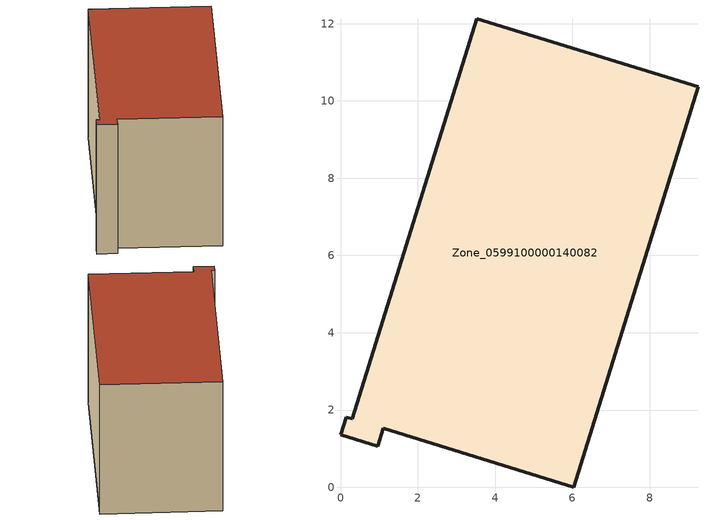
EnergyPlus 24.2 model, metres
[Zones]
Zone_0599100000140082
 floor ground (C_G): 0.97,1.06 0,1.36 0.15,1.82 0.3,1.77 3.52,12.13 9.25,10.37 6.04,0 1.11,1.53 z0
 wall outside (C_F): 0.3,1.77 0.15,1.82 0,1.36 0.97,1.06 1.11,1.53 6.04,0 9.25,10.37 3.52,12.13 0.3,1.77 z0:7.25
 roof outside (C_R): 9.25,10.37 3.52,12.13 0.3,1.77 0.15,1.82 0,1.36 0.97,1.06 1.11,1.53 6.04,0 z7.25
[BUILDING]
Pand.0599100000140082: North Axis=0; Terrain=City; Loads Convergence Tolerance Value=0.04; Temperature Convergence Tolerance Value=0.4; Solar Distribution=FullExterior; Maximum Number of Warmup Days=25; Minimum Number of Warmup Days=1
[Site:Location]
Rotterdam.The.Hague.AP_ZH_NLD Design_Conditions: Latitude=51.96; Longitude=4.45; Time Zone=1; Elevation=-4.5
[SITE:GROUNDTEMPERATURE:BUILDINGSURFACE]
18, 18, 18, 18, 18, 18, 18, 18, 18, 18, 18, 18
[MATERIAL] Thermal Absorptance=0.9; Solar Absorptance=0.7; Visible Absorptance=0.7
Name | Roughness | Thickness | Conductivity | Density | Specific Heat
G.TI.1975-1991 | MediumSmooth | 0.15 | 0.288461 | 540 | 1210
F.TI.1975-1991 | Rough | 0.3 | 0.230769 | 1920 | 840
R.TI.1975-1991 | MediumRough | 0.2 | 0.153846 | 1500 | 1000
[CONSTRUCTION]
C_G: G.TI.1975-1991
C_F: F.TI.1975-1991
C_R: R.TI.1975-1991
[ZONE]
Zone_0599100000140082: Type=1; Multiplier=1; Ceiling Height=Autocalculate; Volume=Autocalculate; Floor Area=autocalculate; Part of Total Floor Area=Yes
[ZONEINFILTRATION:DESIGNFLOWRATE]
Infil_Zone_0599100000140082: Zone or ZoneList or Space or SpaceList=Zone_0599100000140082; Schedule=AlwaysOn; Design Flow Rate Calculation Method=Flow/Area; Flow Rate per Floor Area=0.003; Constant Term Coefficient=1; Temperature Term Coefficient=0; Velocity Term Coefficient=0; Velocity Squared Term Coefficient=0
[HVACTEMPLATE:ZONE:IDEALLOADSAIRSYSTEM]
Zone_0599100000140082: Maximum Heating Supply Air Temperature=50; Minimum Cooling Supply Air Temperature=13; Maximum Heating Supply Air Humidity Ratio=0.0156; Minimum Cooling Supply Air Humidity Ratio=0.0077; Heating Limit=NoLimit; Cooling Limit=NoLimit; Dehumidification Control Type=ConstantSensibleHeatRatio; Cooling Sensible Heat Ratio=0.7; Dehumidification Setpoint=60; Humidification Control Type=None; Humidification Setpoint=30; Outdoor Air Method=None; Outdoor Air Flow Rate per Person=0.00944; Outdoor Air Flow Rate per Zone Floor Area=0; Outdoor Air Flow Rate per Zone=0; Demand Controlled Ventilation Type=None; Outdoor Air Economizer Type=NoEconomizer; Heat Recovery Type=None; Sensible Heat Recovery Effectiveness=0.7; Latent Heat Recovery Effectiveness=0.65
[ZONECONTROL:THERMOSTAT]
ThermostatControl_Zone_0599100000140082: Zone or ZoneList=Zone_0599100000140082; Control Type Schedule=DualSetpointControlType; Control 1=Thermostat_Zone_0599100000140082; Temperature Difference Between Cutout And Setpoint=0
[THERMOSTATSETPOINT:DUALSETPOINT]
Thermostat_Zone_0599100000140082: Heating Setpoint Temperature Schedule=HeatingSetpoint_Zone_0599100000140082; Cooling Setpoint Temperature Schedule=CoolingSetpoint_Zone_0599100000140082
[SCHEDULE:COMPACT]
HeatingSetpoint_Zone_0599100000140082: Through: 12/31, For: AllDays, Until: 24:00, 21
CoolingSetpoint_Zone_0599100000140082: Through: 12/31, For: AllDays, Until: 24:00, 24
DualSetpointControlType: Through: 12/31, For: AllDays, Until: 24:00, 4
AlwaysOn: Through: 12/31, For: AllDays, Until: 24:00, 1
